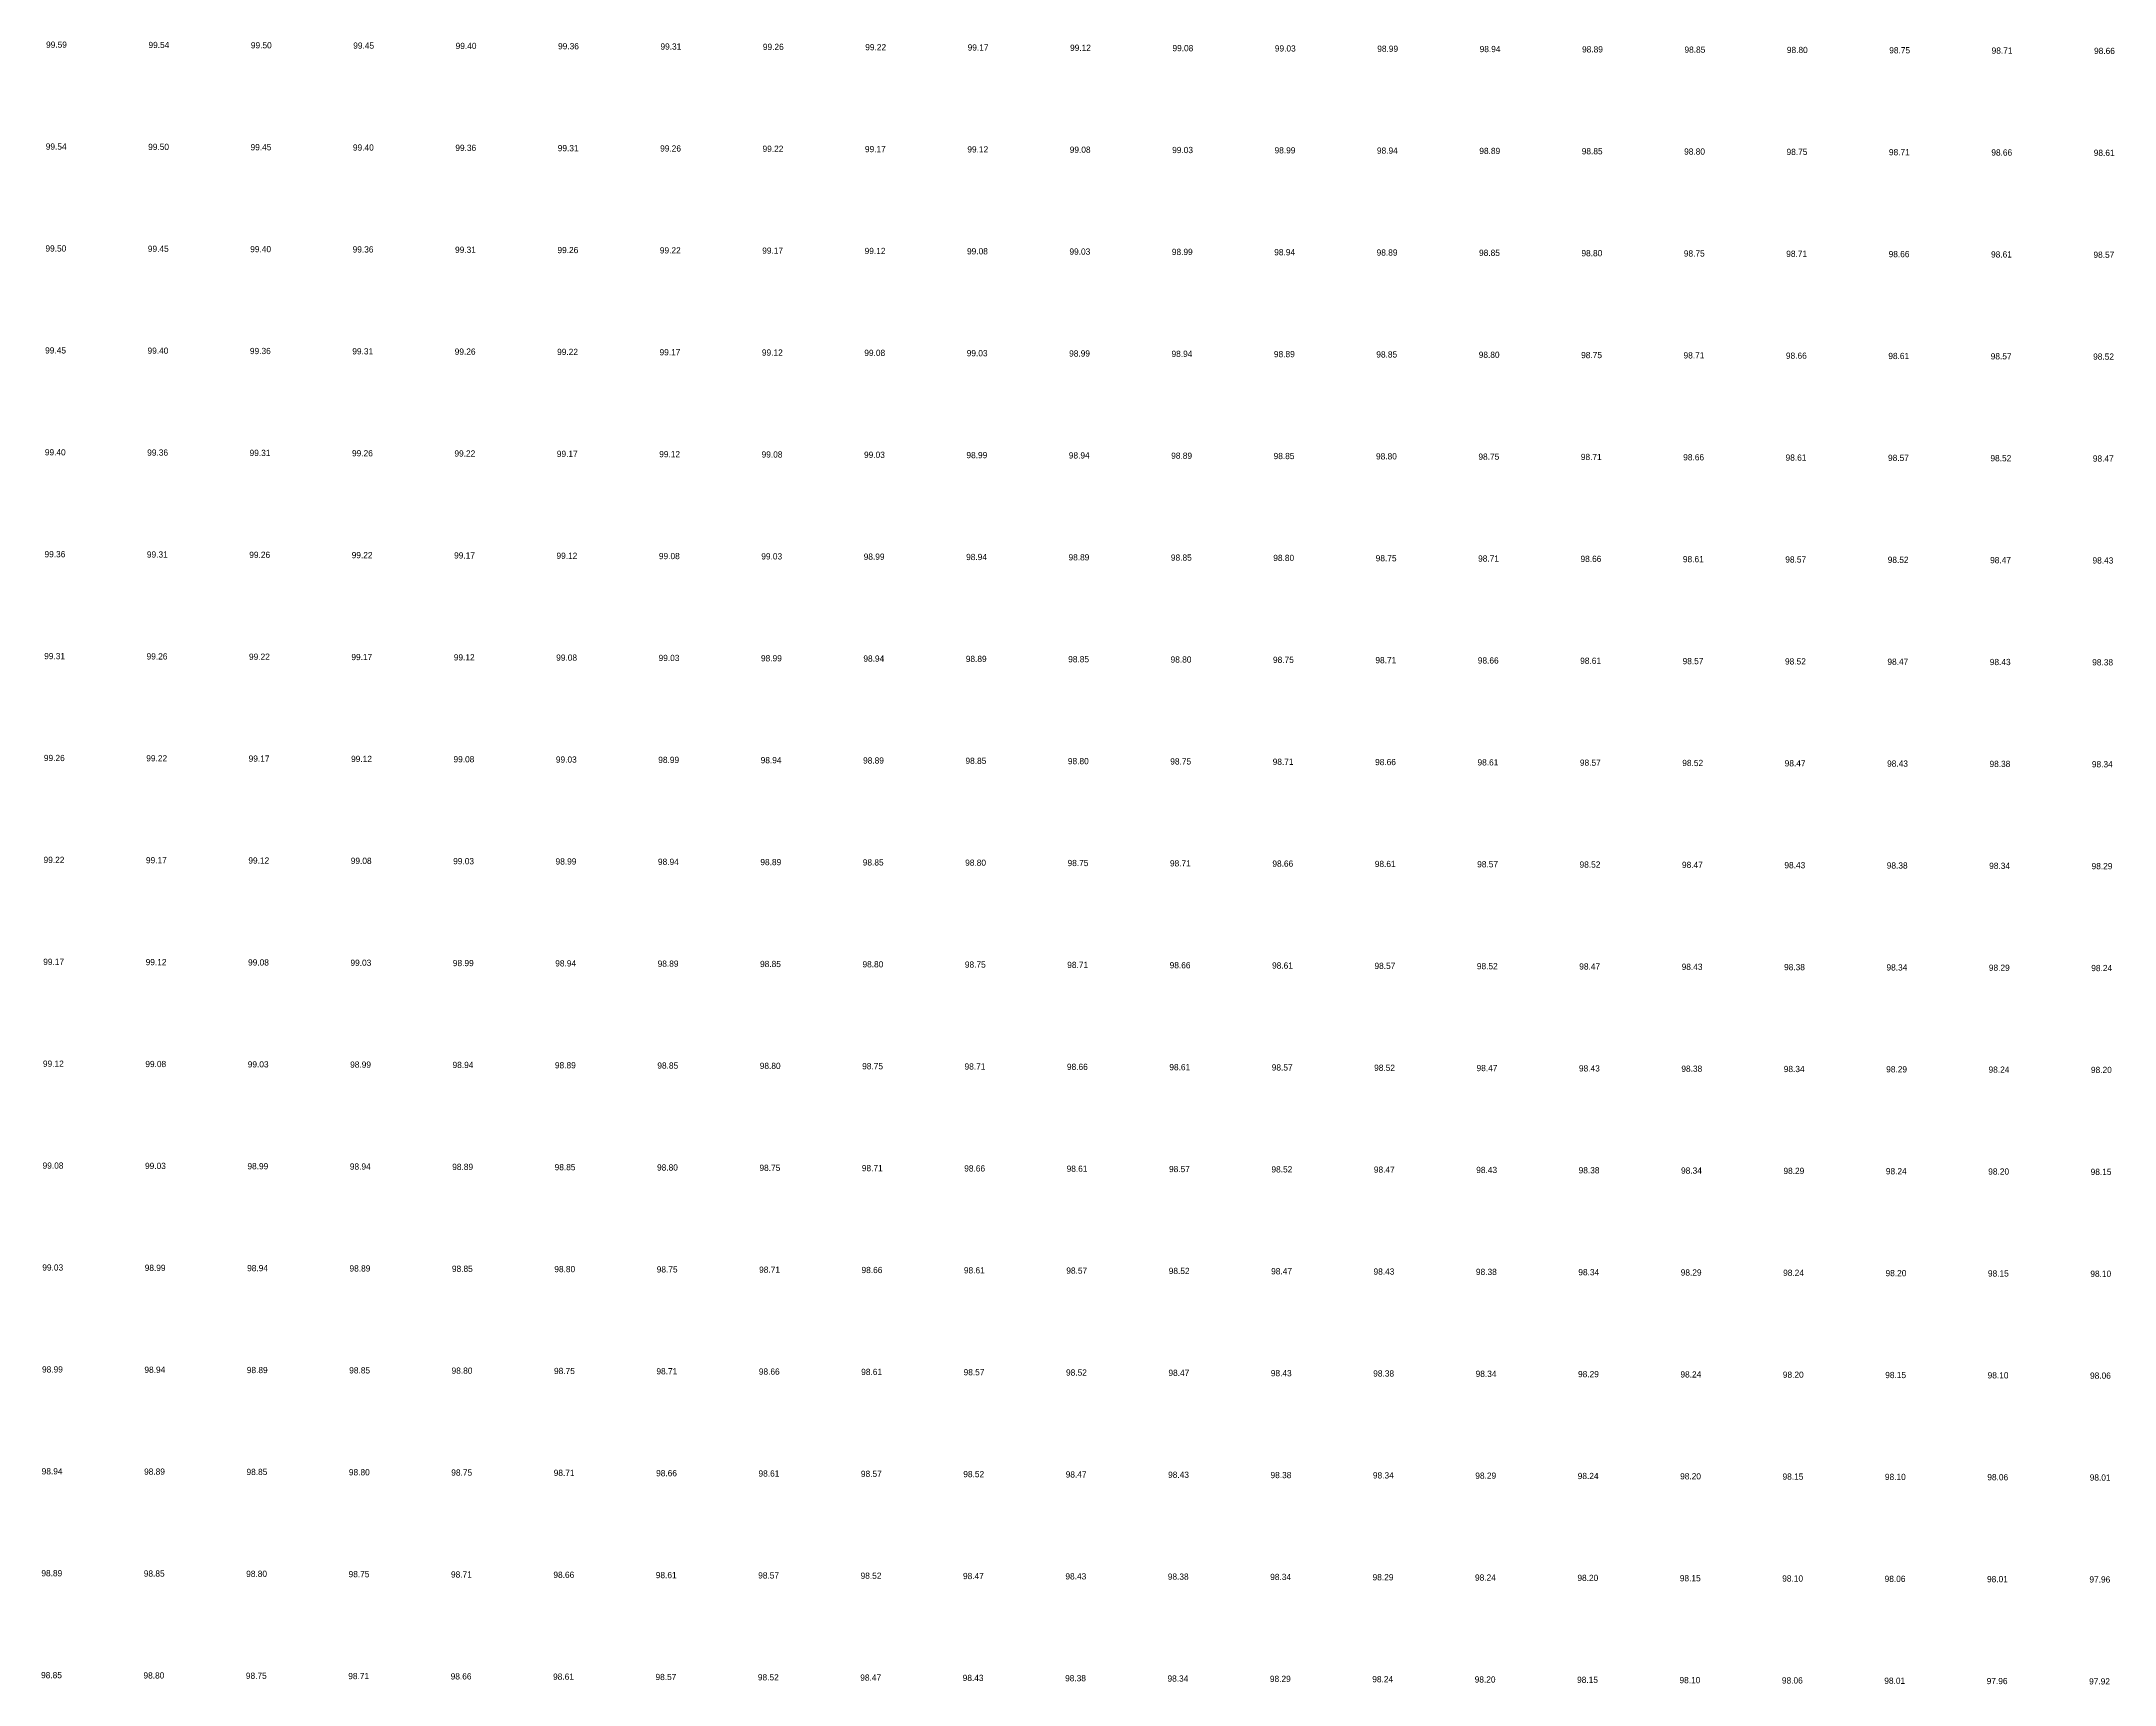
# Model space of a CAD drawing. Header units: metres. Extents: x 0 to 2200329, y 0 to 1437239.
# Drawn here: x 2199663 to 2200329, y 1436711 to 1437239 of the extents above; entities outside this region: 1.
import ezdxf

# ---------------------------------------------------------------- set-up
doc = ezdxf.new("R2010")
doc.units = ezdxf.units.M

msp = doc.modelspace()

# ---------------------------------------------------------------- texts
at = {"layer": 'V-TOPO-SPOT'}
for s, p in [('99.59', (2199664.463, 1437236.708)), ('99.54', (2199697.34, 1437236.607)), ('99.50', (2199730.217, 1437236.507)), ('99.45', (2199763.093, 1437236.407)), ('99.40', (2199795.97, 1437236.306)), ('99.36', (2199828.847, 1437236.206)), ('99.31', (2199861.724, 1437236.106)), ('99.26', (2199894.6, 1437236.005)), ('99.22', (2199927.477, 1437235.905)), ('99.17', (2199960.354, 1437235.805)), ('99.12', (2199993.231, 1437235.705)), ('99.08', (2200026.108, 1437235.604)), ('99.03', (2200058.984, 1437235.504)), ('98.99', (2200091.861, 1437235.404)), ('98.94', (2200124.738, 1437235.304)), ('98.89', (2200157.615, 1437235.204)), ('98.85', (2200190.491, 1437235.104)), ('98.80', (2200223.368, 1437235.004)), ('98.75', (2200256.245, 1437234.904)), ('98.71', (2200289.122, 1437234.805)), ('98.66', (2200321.999, 1437234.705)), ('99.54', (2199664.363, 1437203.984)), ('99.50', (2199697.24, 1437203.884)), ('99.45', (2199730.117, 1437203.783)), ('99.40', (2199762.993, 1437203.683)), ('99.36', (2199795.87, 1437203.583)), ('99.31', (2199828.747, 1437203.482)), ('99.26', (2199861.624, 1437203.382)), ('99.22', (2199894.501, 1437203.282)), ('99.17', (2199927.377, 1437203.181)), ('99.12', (2199960.254, 1437203.081)), ('99.08', (2199993.131, 1437202.981)), ('99.03', (2200026.008, 1437202.881)), ('98.99', (2200058.885, 1437202.781)), ('98.94', (2200091.762, 1437202.681)), ('98.89', (2200124.638, 1437202.581)), ('98.85', (2200157.515, 1437202.481)), ('98.80', (2200190.392, 1437202.381)), ('98.75', (2200223.269, 1437202.281)), ('98.71', (2200256.146, 1437202.181)), ('98.66', (2200289.022, 1437202.081)), ('98.61', (2200321.899, 1437201.981)), ('99.50', (2199664.263, 1437171.261)), ('99.45', (2199697.14, 1437171.16)), ('99.40', (2199730.017, 1437171.06)), ('99.36', (2199762.893, 1437170.96)), ('99.31', (2199795.77, 1437170.859)), ('99.26', (2199828.647, 1437170.759)), ('99.22', (2199861.524, 1437170.658)), ('99.17', (2199894.401, 1437170.558)), ('99.12', (2199927.278, 1437170.458)), ('99.08', (2199960.155, 1437170.358)), ('99.03', (2199993.031, 1437170.258)), ('98.99', (2200025.908, 1437170.157)), ('98.94', (2200058.785, 1437170.057)), ('98.89', (2200091.662, 1437169.957)), ('98.85', (2200124.539, 1437169.857)), ('98.80', (2200157.416, 1437169.757)), ('98.75', (2200190.292, 1437169.657)), ('98.71', (2200223.169, 1437169.557)), ('98.66', (2200256.046, 1437169.457)), ('98.61', (2200288.923, 1437169.357)), ('98.57', (2200321.8, 1437169.258)), ('99.45', (2199664.163, 1437138.537)), ('99.40', (2199697.04, 1437138.437)), ('99.36', (2199729.917, 1437138.336)), ('99.31', (2199762.794, 1437138.236)), ('99.26', (2199795.67, 1437138.136)), ('99.22', (2199828.547, 1437138.035)), ('99.17', (2199861.424, 1437137.935)), ('99.12', (2199894.301, 1437137.835)), ('99.08', (2199927.178, 1437137.734)), ('99.03', (2199960.055, 1437137.634)), ('98.99', (2199992.932, 1437137.534)), ('98.94', (2200025.809, 1437137.434)), ('98.89', (2200058.685, 1437137.334)), ('98.85', (2200091.562, 1437137.234)), ('98.80', (2200124.439, 1437137.134)), ('98.75', (2200157.316, 1437137.034)), ('98.71', (2200190.193, 1437136.934)), ('98.66', (2200223.07, 1437136.834)), ('98.61', (2200255.947, 1437136.734)), ('98.57', (2200288.824, 1437136.634)), ('98.52', (2200321.701, 1437136.534)), ('99.40', (2199664.063, 1437105.814)), ('99.36', (2199696.94, 1437105.713)), ('99.31', (2199729.817, 1437105.613)), ('99.26', (2199762.694, 1437105.512)), ('99.22', (2199795.571, 1437105.412)), ('99.17', (2199828.447, 1437105.312)), ('99.12', (2199861.324, 1437105.211)), ('99.08', (2199894.201, 1437105.111)), ('99.03', (2199927.078, 1437105.011)), ('98.99', (2199959.955, 1437104.911)), ('98.94', (2199992.832, 1437104.811)), ('98.89', (2200025.709, 1437104.71)), ('98.85', (2200058.586, 1437104.61)), ('98.80', (2200091.463, 1437104.51)), ('98.75', (2200124.34, 1437104.41)), ('98.71', (2200157.217, 1437104.31)), ('98.66', (2200190.094, 1437104.21)), ('98.61', (2200222.97, 1437104.11)), ('98.57', (2200255.847, 1437104.01)), ('98.52', (2200288.724, 1437103.91)), ('98.47', (2200321.601, 1437103.811)), ('99.36', (2199663.963, 1437073.09)), ('99.31', (2199696.84, 1437072.99)), ('99.26', (2199729.717, 1437072.889)), ('99.22', (2199762.594, 1437072.789)), ('99.17', (2199795.471, 1437072.689)), ('99.12', (2199828.348, 1437072.588)), ('99.08', (2199861.225, 1437072.488)), ('99.03', (2199894.101, 1437072.388)), ('98.99', (2199926.978, 1437072.287)), ('98.94', (2199959.855, 1437072.187)), ('98.89', (2199992.732, 1437072.087)), ('98.85', (2200025.609, 1437071.987)), ('98.80', (2200058.486, 1437071.887)), ('98.75', (2200091.363, 1437071.787)), ('98.71', (2200124.24, 1437071.687)), ('98.66', (2200157.117, 1437071.587)), ('98.61', (2200189.994, 1437071.487)), ('98.57', (2200222.871, 1437071.387)), ('98.52', (2200255.748, 1437071.287)), ('98.47', (2200288.625, 1437071.187)), ('98.43', (2200321.502, 1437071.087)), ('99.31', (2199663.863, 1437040.367)), ('99.26', (2199696.74, 1437040.266)), ('99.22', (2199729.617, 1437040.166)), ('99.17', (2199762.494, 1437040.065)), ('99.12', (2199795.371, 1437039.965)), ('99.08', (2199828.248, 1437039.865)), ('99.03', (2199861.125, 1437039.764)), ('98.99', (2199894.002, 1437039.664)), ('98.94', (2199926.879, 1437039.564)), ('98.89', (2199959.756, 1437039.464)), ('98.85', (2199992.633, 1437039.363)), ('98.80', (2200025.51, 1437039.263)), ('98.75', (2200058.387, 1437039.163)), ('98.71', (2200091.264, 1437039.063)), ('98.66', (2200124.141, 1437038.963)), ('98.61', (2200157.018, 1437038.863)), ('98.57', (2200189.895, 1437038.763)), ('98.52', (2200222.772, 1437038.663)), ('98.47', (2200255.648, 1437038.563)), ('98.43', (2200288.525, 1437038.463)), ('98.38', (2200321.402, 1437038.364)), ('99.26', (2199663.763, 1437007.643)), ('99.22', (2199696.64, 1437007.543)), ('99.17', (2199729.517, 1437007.442)), ('99.12', (2199762.394, 1437007.342)), ('99.08', (2199795.271, 1437007.242)), ('99.03', (2199828.148, 1437007.141)), ('98.99', (2199861.025, 1437007.041)), ('98.94', (2199893.902, 1437006.941)), ('98.89', (2199926.779, 1437006.84)), ('98.85', (2199959.656, 1437006.74)), ('98.80', (2199992.533, 1437006.64)), ('98.75', (2200025.41, 1437006.54)), ('98.71', (2200058.287, 1437006.44)), ('98.66', (2200091.164, 1437006.34)), ('98.61', (2200124.041, 1437006.24)), ('98.57', (2200156.918, 1437006.14)), ('98.52', (2200189.795, 1437006.04)), ('98.47', (2200222.672, 1437005.94)), ('98.43', (2200255.549, 1437005.84)), ('98.38', (2200288.426, 1437005.74)), ('98.34', (2200321.303, 1437005.64)), ('99.22', (2199663.663, 1436974.92)), ('99.17', (2199696.54, 1436974.819)), ('99.12', (2199729.417, 1436974.719)), ('99.08', (2199762.294, 1436974.618)), ('99.03', (2199795.171, 1436974.518)), ('98.99', (2199828.048, 1436974.418)), ('98.94', (2199860.925, 1436974.317)), ('98.89', (2199893.802, 1436974.217)), ('98.85', (2199926.679, 1436974.117)), ('98.80', (2199959.556, 1436974.017)), ('98.75', (2199992.433, 1436973.916)), ('98.71', (2200025.31, 1436973.816)), ('98.66', (2200058.187, 1436973.716)), ('98.61', (2200091.064, 1436973.616)), ('98.57', (2200123.941, 1436973.516)), ('98.52', (2200156.819, 1436973.416)), ('98.47', (2200189.696, 1436973.316)), ('98.43', (2200222.573, 1436973.216)), ('98.38', (2200255.45, 1436973.116)), ('98.34', (2200288.327, 1436973.016)), ('98.29', (2200321.204, 1436972.917)), ('99.17', (2199663.563, 1436942.196)), ('99.12', (2199696.44, 1436942.096)), ('99.08', (2199729.317, 1436941.995)), ('99.03', (2199762.194, 1436941.895)), ('98.99', (2199795.071, 1436941.794)), ('98.94', (2199827.948, 1436941.694)), ('98.89', (2199860.825, 1436941.594)), ('98.85', (2199893.702, 1436941.494)), ('98.80', (2199926.579, 1436941.393)), ('98.75', (2199959.456, 1436941.293)), ('98.71', (2199992.334, 1436941.193)), ('98.66', (2200025.211, 1436941.093)), ('98.61', (2200058.088, 1436940.993)), ('98.57', (2200090.965, 1436940.893)), ('98.52', (2200123.842, 1436940.793)), ('98.47', (2200156.719, 1436940.693)), ('98.43', (2200189.596, 1436940.593)), ('98.38', (2200222.473, 1436940.493)), ('98.34', (2200255.35, 1436940.393)), ('98.29', (2200288.227, 1436940.293)), ('98.24', (2200321.104, 1436940.193)), ('99.12', (2199663.463, 1436909.473)), ('99.08', (2199696.34, 1436909.372)), ('99.03', (2199729.217, 1436909.272)), ('98.99', (2199762.094, 1436909.171)), ('98.94', (2199794.971, 1436909.071)), ('98.89', (2199827.848, 1436908.971)), ('98.85', (2199860.725, 1436908.87)), ('98.80', (2199893.603, 1436908.77)), ('98.75', (2199926.48, 1436908.67)), ('98.71', (2199959.357, 1436908.57)), ('98.66', (2199992.234, 1436908.469)), ('98.61', (2200025.111, 1436908.369)), ('98.57', (2200057.988, 1436908.269)), ('98.52', (2200090.865, 1436908.169)), ('98.47', (2200123.742, 1436908.069)), ('98.43', (2200156.619, 1436907.969)), ('98.38', (2200189.497, 1436907.869)), ('98.34', (2200222.374, 1436907.769)), ('98.29', (2200255.251, 1436907.669)), ('98.24', (2200288.128, 1436907.569)), ('98.20', (2200321.005, 1436907.47)), ('99.08', (2199663.363, 1436876.749)), ('99.03', (2199696.24, 1436876.649)), ('98.99', (2199729.117, 1436876.548)), ('98.94', (2199761.994, 1436876.448)), ('98.89', (2199794.871, 1436876.347)), ('98.85', (2199827.748, 1436876.247)), ('98.80', (2199860.626, 1436876.147)), ('98.75', (2199893.503, 1436876.047)), ('98.71', (2199926.38, 1436875.946)), ('98.66', (2199959.257, 1436875.846)), ('98.61', (2199992.134, 1436875.746)), ('98.57', (2200025.011, 1436875.646)), ('98.52', (2200057.888, 1436875.546)), ('98.47', (2200090.766, 1436875.446)), ('98.43', (2200123.643, 1436875.346)), ('98.38', (2200156.52, 1436875.246)), ('98.34', (2200189.397, 1436875.146)), ('98.29', (2200222.274, 1436875.046)), ('98.24', (2200255.151, 1436874.946)), ('98.20', (2200288.029, 1436874.846)), ('98.15', (2200320.906, 1436874.746)), ('99.03', (2199663.263, 1436844.026)), ('98.99', (2199696.14, 1436843.925)), ('98.94', (2199729.017, 1436843.825)), ('98.89', (2199761.894, 1436843.724)), ('98.85', (2199794.771, 1436843.624)), ('98.80', (2199827.649, 1436843.524)), ('98.75', (2199860.526, 1436843.423)), ('98.71', (2199893.403, 1436843.323)), ('98.66', (2199926.28, 1436843.223)), ('98.61', (2199959.157, 1436843.123)), ('98.57', (2199992.034, 1436843.022)), ('98.52', (2200024.912, 1436842.922)), ('98.47', (2200057.789, 1436842.822)), ('98.43', (2200090.666, 1436842.722)), ('98.38', (2200123.543, 1436842.622)), ('98.34', (2200156.42, 1436842.522)), ('98.29', (2200189.298, 1436842.422)), ('98.24', (2200222.175, 1436842.322)), ('98.20', (2200255.052, 1436842.222)), ('98.15', (2200287.929, 1436842.122)), ('98.10', (2200320.806, 1436842.022)), ('98.99', (2199663.163, 1436811.302)), ('98.94', (2199696.04, 1436811.202)), ('98.89', (2199728.917, 1436811.101)), ('98.85', (2199761.794, 1436811.001)), ('98.80', (2199794.671, 1436810.9)), ('98.75', (2199827.549, 1436810.8)), ('98.71', (2199860.426, 1436810.7)), ('98.66', (2199893.303, 1436810.599)), ('98.61', (2199926.18, 1436810.499)), ('98.57', (2199959.058, 1436810.399)), ('98.52', (2199991.935, 1436810.299)), ('98.47', (2200024.812, 1436810.199)), ('98.43', (2200057.689, 1436810.099)), ('98.38', (2200090.566, 1436809.999)), ('98.34', (2200123.444, 1436809.898)), ('98.29', (2200156.321, 1436809.798)), ('98.24', (2200189.198, 1436809.699)), ('98.20', (2200222.075, 1436809.599)), ('98.15', (2200254.953, 1436809.499)), ('98.10', (2200287.83, 1436809.399)), ('98.06', (2200320.707, 1436809.299)), ('98.94', (2199663.063, 1436778.579)), ('98.89', (2199695.94, 1436778.478)), ('98.85', (2199728.817, 1436778.378)), ('98.80', (2199761.694, 1436778.277)), ('98.75', (2199794.572, 1436778.177)), ('98.71', (2199827.449, 1436778.077)), ('98.66', (2199860.326, 1436777.976)), ('98.61', (2199893.203, 1436777.876)), ('98.57', (2199926.081, 1436777.776)), ('98.52', (2199958.958, 1436777.676)), ('98.47', (2199991.835, 1436777.575)), ('98.43', (2200024.712, 1436777.475)), ('98.38', (2200057.59, 1436777.375)), ('98.34', (2200090.467, 1436777.275)), ('98.29', (2200123.344, 1436777.175)), ('98.24', (2200156.221, 1436777.075)), ('98.20', (2200189.099, 1436776.975)), ('98.15', (2200221.976, 1436776.875)), ('98.10', (2200254.853, 1436776.775)), ('98.06', (2200287.73, 1436776.675)), ('98.01', (2200320.608, 1436776.575)), ('98.89', (2199662.963, 1436745.855)), ('98.85', (2199695.84, 1436745.755)), ('98.80', (2199728.717, 1436745.654)), ('98.75', (2199761.594, 1436745.554)), ('98.71', (2199794.472, 1436745.453)), ('98.66', (2199827.349, 1436745.353)), ('98.61', (2199860.226, 1436745.253)), ('98.57', (2199893.104, 1436745.152)), ('98.52', (2199925.981, 1436745.052)), ('98.47', (2199958.858, 1436744.952)), ('98.43', (2199991.735, 1436744.852)), ('98.38', (2200024.613, 1436744.752)), ('98.34', (2200057.49, 1436744.652)), ('98.29', (2200090.367, 1436744.552)), ('98.24', (2200123.245, 1436744.451)), ('98.20', (2200156.122, 1436744.351)), ('98.15', (2200188.999, 1436744.251)), ('98.10', (2200221.876, 1436744.152)), ('98.06', (2200254.754, 1436744.052)), ('98.01', (2200287.631, 1436743.952)), ('97.96', (2200320.508, 1436743.852)), ('98.85', (2199662.863, 1436713.132)), ('98.80', (2199695.74, 1436713.031)), ('98.75', (2199728.617, 1436712.931)), ('98.71', (2199761.494, 1436712.83)), ('98.66', (2199794.372, 1436712.73)), ('98.61', (2199827.249, 1436712.63)), ('98.57', (2199860.126, 1436712.529)), ('98.52', (2199893.004, 1436712.429)), ('98.47', (2199925.881, 1436712.329)), ('98.43', (2199958.758, 1436712.228)), ('98.38', (2199991.636, 1436712.128)), ('98.34', (2200024.513, 1436712.028)), ('98.29', (2200057.39, 1436711.928)), ('98.24', (2200090.268, 1436711.828)), ('98.20', (2200123.145, 1436711.728)), ('98.15', (2200156.022, 1436711.628)), ('98.10', (2200188.9, 1436711.528)), ('98.06', (2200221.777, 1436711.428)), ('98.01', (2200254.654, 1436711.328)), ('97.96', (2200287.532, 1436711.228)), ('97.92', (2200320.409, 1436711.128))]:
    msp.add_text(s, height=2, dxfattribs=at).set_placement(p)
at = {"layer": 'V-TOPO-TEXT'}
msp.add_text('SHEET 2 OF 5', height=2, dxfattribs=at).set_placement((0, 0))

doc.saveas('drawing.dxf')
